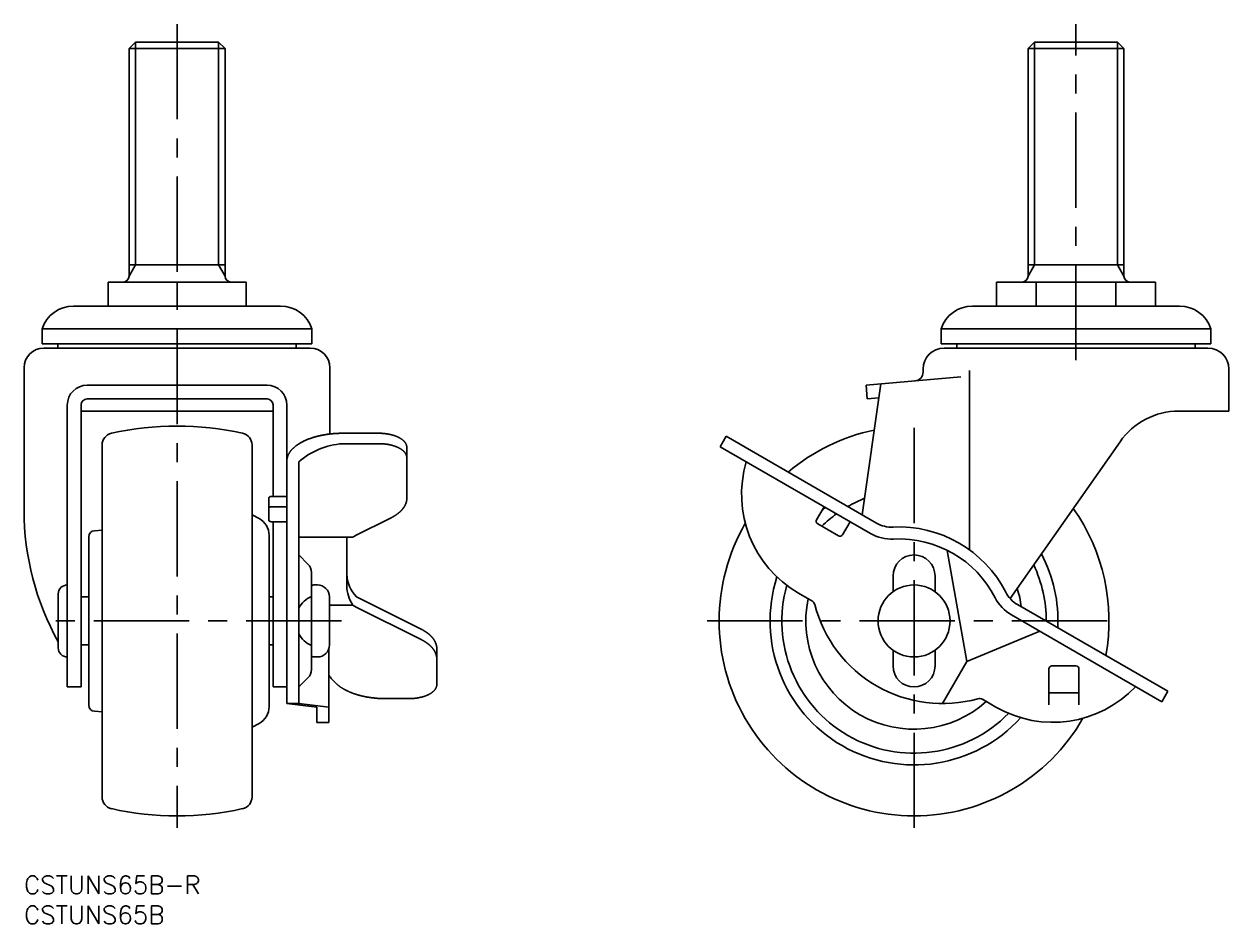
# Model space of a CAD drawing. Extents: x 0 to 203, y -8 to 222.
# Drawn here: x 0 to 200.9, y -8 to 142 of the extents above; entities that cross this region are included whole.
import ezdxf

# ---------------------------------------------------------------- set-up
doc = ezdxf.new("R2010")
doc.units = 0
doc.header["$LTSCALE"] = 0.5
doc.linetypes.add('CENTER', pattern=[50.8, 31.75, -6.35, 6.35, -6.35])
doc.layers.get('0').update_dxf_attribs({"linetype": 'CONTINUOUS'})
for name, color, linetype in [('MSM_CENTER', 1, 'CENTER'), ('MSM_CONTINUOUS', 7, 'CONTINUOUS'), ('MSM_NARROW', 5, 'CONTINUOUS'), ('MSM_PART_NUMBER', 7, 'CONTINUOUS')]:
    doc.layers.add(name, color=color, linetype=linetype)
doc.styles.get("Standard").update_dxf_attribs({"font": 'txt.shx', "height": 3, "bigfont": 'bigfont.shx'})

# ---------------------------------------------------------------- blocks, each defined once
blk = doc.blocks.new('*U7')
at = {"layer": 'MSM_PART_NUMBER'}
blk.add_text('CSTUNS65B-R', height=3, dxfattribs=at).set_placement((0, -3))
blk = doc.blocks.new('*U8')
at = {"layer": 'MSM_PART_NUMBER'}
blk.add_text('CSTUNS65B', height=3, dxfattribs=at).set_placement((0, -8))

msp = doc.modelspace()

# ---------------------------------------------------------------- linework, layer by layer
msp.add_line((37, 95), (37, 99))
at = {"layer": 'MSM_CENTER', "linetype": 'CENTER'}
for p, q in [((25.5, 142), (25.5, 8)), ((175.38, 85.99), (175.38, 142)), ((148.38, 8), (148.38, 77)), ((52.9, 42.5), (3.7, 42.5)), ((113.88, 42.5), (182.88, 42.5))]:
    msp.add_line(p, q, dxfattribs=at)
at = {"layer": 'MSM_CONTINUOUS'}
for p, q in [((17.5, 137.92), (18.58, 139)), ((18.58, 139), (32.42, 139)), ((32.42, 139), (33.5, 137.92)), ((167.38, 137.92), (168.46, 139)), ((168.46, 139), (182.29, 139)), ((182.29, 139), (183.38, 137.92)), ((17.5, 100), (17.5, 137.92)), ((33.5, 137.92), (17.5, 137.92)), ((33.5, 100), (33.5, 137.92)), ((167.38, 100), (167.38, 137.92)), ((183.38, 137.92), (167.38, 137.92)), ((183.38, 100), (183.38, 137.92)), ((59.16, 73.79), (53.09, 73.79)), ((59.16, 72.05), (53.09, 72.05)), ((63.8, 62.92), (63.8, 71.47)), ((55.27, 56.73), (61.08, 59.64)), ((54.8, 56.46), (45.8, 56.46)), ((53.8, 48.34), (53.8, 56.46)), ((55.41, 46.54), (66.08, 41.2)), ((54.8, 45.15), (50.9, 45.15)), ((66.08, 39.47), (55.27, 44.88)), ((68.8, 37.92), (68.8, 31.88)), ((64.16, 29.55), (60.29, 29.55))]:
    msp.add_line(p, q, dxfattribs=at)
at = {"layer": 'MSM_CONTINUOUS', "linetype": 'CONTINUOUS'}
for p, q in [((17.5, 101.87), (33.5, 101.87)), ((167.38, 101.87), (183.38, 101.87)), ((14, 99), (14, 95)), ((37, 99), (14, 99)), ((25.5, 99), (25.5, 95)), ((37, 99), (37, 95)), ((162.1, 99), (162.1, 95)), ((188.65, 99), (162.1, 99)), ((168.74, 99), (168.74, 95)), ((182.02, 99), (182.02, 95)), ((188.65, 99), (188.65, 95)), ((8.23, 95), (42.77, 95)), ((158.11, 95), (192.64, 95)), ((3, 91.2), (48, 91.2)), ((3, 88.7), (3, 91.2)), ((48, 88.7), (48, 91.2)), ((152.88, 91.2), (197.88, 91.2)), ((152.88, 88.7), (152.88, 91.2)), ((197.88, 88.7), (197.88, 91.2)), ((3, 88.7), (48, 88.7)), ((5.62, 87.99), (5.62, 88.7)), ((45.38, 87.99), (45.38, 88.7)), ((152.88, 88.7), (197.88, 88.7)), ((155.49, 87.99), (155.49, 88.7)), ((195.26, 87.99), (195.26, 88.7)), ((47.7, 87.99), (3.3, 87.99)), ((47.5, 87.99), (47.23, 87.99)), ((153.38, 87.99), (153.65, 87.99)), ((153.65, 87.99), (197.1, 87.99)), ((197.38, 87.99), (197.1, 87.99)), ((0, 84.69), (0, 60.94)), ((51, 84.69), (51, 73.67)), ((149.88, 84.49), (149.88, 84.01)), ((200.88, 84.49), (200.88, 77.49)), ((156.19, 83.19), (140.38, 81.81)), ((157.62, 84.24), (157.62, 54.36)), ((40.5, 81.8), (10.5, 81.8)), ((139.75, 60.18), (142.82, 82.02)), ((140.38, 81.81), (140.58, 79.52)), ((7.2, 31.5), (7.2, 78.5)), ((9.5, 31.5), (9.5, 78.51)), ((10.5, 79.51), (40.5, 79.51)), ((41.5, 63.27), (41.5, 78.51)), ((43.8, 28.72), (43.8, 78.5)), ((142.49, 79.69), (140.58, 79.52)), ((41.5, 77.49), (9.5, 77.49)), ((192.55, 77.49), (200.88, 77.49)), ((117.07, 73.28), (116.07, 71.54)), ((142.13, 58.81), (117.07, 73.28)), ((182.72, 72.37), (164.41, 46.22)), ((13, 13.16), (13, 71.84)), ((38, 13.16), (38, 71.84)), ((141.13, 57.08), (116.07, 71.54)), ((45.8, 28.72), (45.8, 69.04)), ((63.8, 68.27), (63.8, 65.04)), ((40.8, 59.29), (40.8, 63.02)), ((41.3, 63.27), (43.8, 63.27)), ((41.3, 61.54), (43.8, 61.54)), ((132.14, 59.38), (133.39, 61.54)), ((38, 60.21), (39.17, 59.58)), ((41.3, 59.04), (43.8, 59.04)), ((41.5, 31.5), (41.5, 59.04)), ((135.79, 56.7), (132.32, 58.7)), ((136.47, 56.88), (137.72, 59.04)), ((10.8, 56.55), (10.8, 28.45)), ((11.75, 57.55), (13, 57.62)), ((40.85, 56.76), (40.85, 28.23)), ((157.18, 35.75), (153.92, 54.27)), ((45.8, 53.5), (47.31, 51.98)), ((47.9, 34.42), (47.9, 50.57)), ((48.9, 48.5), (48.3, 48.5)), ((144.88, 47.37), (144.88, 50)), ((151.88, 47.37), (151.88, 50)), ((5.7, 38), (5.7, 47)), ((10.8, 46.5), (9.5, 46.5)), ((41.5, 46.5), (40.85, 46.5)), ((50.9, 38.5), (50.9, 46.5)), ((129.12, 47.15), (131.35, 45.86)), ((190.68, 30.78), (165.62, 45.24)), ((189.68, 29.04), (164.62, 43.51)), ((169.33, 40.79), (157.18, 35.75)), ((9.5, 38.5), (10.8, 38.5)), ((40.85, 38.5), (41.5, 38.5)), ((48.3, 36.5), (48.9, 36.5)), ((50.8, 25.6), (50.8, 37.87)), ((144.88, 35), (144.88, 37.63)), ((151.88, 35), (151.88, 37.63)), ((157.18, 35.75), (153.13, 28.73)), ((170.88, 34.5), (170.88, 28.5)), ((175.38, 35), (171.38, 35)), ((175.88, 34.5), (175.88, 28.5)), ((45.8, 31.5), (47.31, 33.01)), ((7.2, 31.5), (9.5, 31.5)), ((41.5, 31.5), (43.8, 31.5)), ((175.88, 30.5), (170.88, 30.5)), ((190.68, 30.78), (189.68, 29.04)), ((43.8, 28.72), (45.8, 28.72)), ((43.8, 28.72), (48.8, 28.15)), ((45.8, 28.72), (50.8, 28.15)), ((48.8, 25.6), (48.8, 28.15)), ((162.03, 28.15), (159.8, 29.44)), ((11.75, 27.45), (13, 27.38)), ((38, 24.78), (39.17, 25.41)), ((48.8, 25.6), (50.8, 25.6))]:
    msp.add_line(p, q, dxfattribs=at)
at = {"layer": 'MSM_CONTINUOUS'}
for points in [[(53.09, 73.79, 0), (52.97, 73.79, 0), (52.86, 73.79, 0), (52.75, 73.78, 0), (52.63, 73.78, 0), (52.52, 73.78, 0), (52.41, 73.77, 0), (52.29, 73.77, 0), (52.18, 73.76, 0), (52.07, 73.76, 0), (51.95, 73.75, 0), (51.84, 73.74, 0), (51.73, 73.74, 0), (51.61, 73.73, 0), (51.5, 73.72, 0), (51.39, 73.71, 0), (51.28, 73.7, 0), (51.17, 73.69, 0), (51.05, 73.67, 0), (50.94, 73.66, 0), (50.83, 73.65, 0), (50.72, 73.63, 0), (50.61, 73.62, 0), (50.5, 73.6, 0), (50.39, 73.59, 0), (50.28, 73.57, 0), (50.18, 73.55, 0), (50.07, 73.53, 0), (49.96, 73.52, 0), (49.85, 73.5, 0), (49.75, 73.48, 0), (49.64, 73.45, 0), (49.54, 73.43, 0), (49.43, 73.41, 0), (49.33, 73.39, 0), (49.22, 73.36, 0), (49.12, 73.34, 0), (49.02, 73.32, 0), (48.91, 73.29, 0), (48.81, 73.27, 0), (48.71, 73.24, 0), (48.61, 73.21, 0), (48.51, 73.18, 0), (48.41, 73.16, 0), (48.31, 73.13, 0), (48.22, 73.1, 0), (48.12, 73.07, 0), (48.02, 73.04, 0), (47.93, 73, 0), (47.84, 72.97, 0), (47.74, 72.94, 0), (47.65, 72.91, 0), (47.56, 72.87, 0), (47.47, 72.84, 0), (47.38, 72.8, 0), (47.29, 72.77, 0), (47.2, 72.73, 0), (47.11, 72.7, 0), (47.02, 72.66, 0), (46.94, 72.62, 0), (46.85, 72.58, 0), (46.77, 72.55, 0), (46.69, 72.51, 0), (46.6, 72.47, 0), (46.52, 72.43, 0), (46.44, 72.39, 0), (46.36, 72.35, 0), (46.29, 72.3, 0), (46.21, 72.26, 0), (46.13, 72.22, 0), (46.06, 72.18, 0), (45.98, 72.13, 0), (45.91, 72.09, 0), (45.84, 72.05, 0), (45.77, 72, 0), (45.7, 71.96, 0), (45.63, 71.91, 0), (45.56, 71.86, 0), (45.5, 71.82, 0), (45.43, 71.77, 0), (45.37, 71.72, 0), (45.31, 71.68, 0), (45.24, 71.63, 0), (45.18, 71.58, 0), (45.12, 71.53, 0), (45.07, 71.48, 0), (45.01, 71.43, 0), (44.95, 71.38, 0), (44.9, 71.33, 0), (44.85, 71.28, 0), (44.79, 71.23, 0), (44.74, 71.18, 0), (44.69, 71.13, 0), (44.65, 71.08, 0), (44.6, 71.03, 0), (44.55, 70.97, 0), (44.51, 70.92, 0), (44.47, 70.87, 0), (44.43, 70.81, 0), (44.38, 70.76, 0), (44.35, 70.71, 0), (44.31, 70.65, 0), (44.27, 70.6, 0), (44.24, 70.55, 0), (44.2, 70.49, 0), (44.17, 70.44, 0), (44.14, 70.38, 0), (44.11, 70.33, 0), (44.08, 70.27, 0), (44.05, 70.22, 0), (44.03, 70.16, 0), (44, 70.11, 0), (43.98, 70.05, 0), (43.96, 69.99, 0), (43.94, 69.94, 0), (43.92, 69.88, 0), (43.9, 69.83, 0), (43.89, 69.77, 0), (43.87, 69.71, 0), (43.86, 69.66, 0), (43.85, 69.6, 0), (43.84, 69.54, 0), (43.83, 69.49, 0), (43.82, 69.43, 0), (43.81, 69.37, 0), (43.81, 69.31, 0), (43.81, 69.26, 0), (43.8, 69.2, 0), (43.8, 69.14, 0)], [(63.8, 71.47, 0), (63.8, 71.49, 0), (63.8, 71.52, 0), (63.8, 71.55, 0), (63.8, 71.58, 0), (63.79, 71.61, 0), (63.79, 71.64, 0), (63.79, 71.66, 0), (63.78, 71.69, 0), (63.77, 71.72, 0), (63.77, 71.75, 0), (63.76, 71.78, 0), (63.75, 71.81, 0), (63.74, 71.83, 0), (63.73, 71.86, 0), (63.72, 71.89, 0), (63.71, 71.92, 0), (63.7, 71.95, 0), (63.69, 71.97, 0), (63.68, 72, 0), (63.66, 72.03, 0), (63.65, 72.06, 0), (63.63, 72.08, 0), (63.62, 72.11, 0), (63.6, 72.14, 0), (63.59, 72.17, 0), (63.57, 72.19, 0), (63.55, 72.22, 0), (63.53, 72.25, 0), (63.51, 72.27, 0), (63.49, 72.3, 0), (63.47, 72.33, 0), (63.45, 72.35, 0), (63.43, 72.38, 0), (63.4, 72.41, 0), (63.38, 72.43, 0), (63.36, 72.46, 0), (63.33, 72.48, 0), (63.31, 72.51, 0), (63.28, 72.53, 0), (63.25, 72.56, 0), (63.23, 72.58, 0), (63.2, 72.61, 0), (63.17, 72.63, 0), (63.14, 72.66, 0), (63.11, 72.68, 0), (63.08, 72.71, 0), (63.05, 72.73, 0), (63.02, 72.75, 0), (62.99, 72.78, 0), (62.96, 72.8, 0), (62.92, 72.83, 0), (62.89, 72.85, 0), (62.85, 72.87, 0), (62.82, 72.89, 0), (62.78, 72.92, 0), (62.75, 72.94, 0), (62.71, 72.96, 0), (62.68, 72.98, 0), (62.64, 73, 0), (62.6, 73.02, 0), (62.56, 73.05, 0), (62.52, 73.07, 0), (62.48, 73.09, 0), (62.44, 73.11, 0), (62.4, 73.13, 0), (62.36, 73.15, 0), (62.32, 73.17, 0), (62.28, 73.19, 0), (62.24, 73.2, 0), (62.19, 73.22, 0), (62.15, 73.24, 0), (62.11, 73.26, 0), (62.06, 73.28, 0), (62.02, 73.3, 0), (61.97, 73.31, 0), (61.93, 73.33, 0), (61.88, 73.35, 0), (61.83, 73.36, 0), (61.79, 73.38, 0), (61.74, 73.4, 0), (61.69, 73.41, 0), (61.64, 73.43, 0), (61.6, 73.44, 0), (61.55, 73.46, 0), (61.5, 73.47, 0), (61.45, 73.49, 0), (61.4, 73.5, 0), (61.35, 73.51, 0), (61.3, 73.53, 0), (61.25, 73.54, 0), (61.2, 73.55, 0), (61.15, 73.56, 0), (61.09, 73.58, 0), (61.04, 73.59, 0), (60.99, 73.6, 0), (60.94, 73.61, 0), (60.88, 73.62, 0), (60.83, 73.63, 0), (60.78, 73.64, 0), (60.72, 73.65, 0), (60.67, 73.66, 0), (60.62, 73.67, 0), (60.56, 73.68, 0), (60.51, 73.69, 0), (60.45, 73.69, 0), (60.4, 73.7, 0), (60.34, 73.71, 0), (60.29, 73.72, 0), (60.23, 73.72, 0), (60.18, 73.73, 0), (60.12, 73.74, 0), (60.07, 73.74, 0), (60.01, 73.75, 0), (59.95, 73.75, 0), (59.9, 73.76, 0), (59.84, 73.76, 0), (59.78, 73.77, 0), (59.73, 73.77, 0), (59.67, 73.77, 0), (59.62, 73.78, 0), (59.56, 73.78, 0), (59.5, 73.78, 0), (59.44, 73.78, 0), (59.39, 73.78, 0), (59.33, 73.79, 0), (59.27, 73.79, 0), (59.22, 73.79, 0), (59.16, 73.79, 0)], [(63.8, 69.73, 0), (63.8, 69.76, 0), (63.8, 69.79, 0), (63.8, 69.82, 0), (63.8, 69.85, 0), (63.79, 69.88, 0), (63.79, 69.9, 0), (63.79, 69.93, 0), (63.78, 69.96, 0), (63.77, 69.99, 0), (63.77, 70.02, 0), (63.76, 70.05, 0), (63.75, 70.07, 0), (63.74, 70.1, 0), (63.73, 70.13, 0), (63.72, 70.16, 0), (63.71, 70.19, 0), (63.7, 70.21, 0), (63.69, 70.24, 0), (63.68, 70.27, 0), (63.66, 70.3, 0), (63.65, 70.32, 0), (63.63, 70.35, 0), (63.62, 70.38, 0), (63.6, 70.41, 0), (63.59, 70.43, 0), (63.57, 70.46, 0), (63.55, 70.49, 0), (63.53, 70.52, 0), (63.51, 70.54, 0), (63.49, 70.57, 0), (63.47, 70.6, 0), (63.45, 70.62, 0), (63.43, 70.65, 0), (63.4, 70.67, 0), (63.38, 70.7, 0), (63.36, 70.73, 0), (63.33, 70.75, 0), (63.31, 70.78, 0), (63.28, 70.8, 0), (63.25, 70.83, 0), (63.23, 70.85, 0), (63.2, 70.88, 0), (63.17, 70.9, 0), (63.14, 70.93, 0), (63.11, 70.95, 0), (63.08, 70.98, 0), (63.05, 71, 0), (63.02, 71.02, 0), (62.99, 71.05, 0), (62.96, 71.07, 0), (62.92, 71.09, 0), (62.89, 71.12, 0), (62.85, 71.14, 0), (62.82, 71.16, 0), (62.78, 71.18, 0), (62.75, 71.21, 0), (62.71, 71.23, 0), (62.68, 71.25, 0), (62.64, 71.27, 0), (62.6, 71.29, 0), (62.56, 71.31, 0), (62.52, 71.33, 0), (62.48, 71.35, 0), (62.44, 71.37, 0), (62.4, 71.39, 0), (62.36, 71.41, 0), (62.32, 71.43, 0), (62.28, 71.45, 0), (62.24, 71.47, 0), (62.19, 71.49, 0), (62.15, 71.51, 0), (62.11, 71.53, 0), (62.06, 71.55, 0), (62.02, 71.56, 0), (61.97, 71.58, 0), (61.93, 71.6, 0), (61.88, 71.61, 0), (61.83, 71.63, 0), (61.79, 71.65, 0), (61.74, 71.66, 0), (61.69, 71.68, 0), (61.64, 71.69, 0), (61.6, 71.71, 0), (61.55, 71.72, 0), (61.5, 71.74, 0), (61.45, 71.75, 0), (61.4, 71.77, 0), (61.35, 71.78, 0), (61.3, 71.79, 0), (61.25, 71.81, 0), (61.2, 71.82, 0), (61.15, 71.83, 0), (61.09, 71.84, 0), (61.04, 71.86, 0), (60.99, 71.87, 0), (60.94, 71.88, 0), (60.88, 71.89, 0), (60.83, 71.9, 0), (60.78, 71.91, 0), (60.72, 71.92, 0), (60.67, 71.93, 0), (60.62, 71.94, 0), (60.56, 71.95, 0), (60.51, 71.95, 0), (60.45, 71.96, 0), (60.4, 71.97, 0), (60.34, 71.98, 0), (60.29, 71.99, 0), (60.23, 71.99, 0), (60.18, 72, 0), (60.12, 72, 0), (60.07, 72.01, 0), (60.01, 72.02, 0), (59.95, 72.02, 0), (59.9, 72.03, 0), (59.84, 72.03, 0), (59.78, 72.03, 0), (59.73, 72.04, 0), (59.67, 72.04, 0), (59.62, 72.04, 0), (59.56, 72.05, 0), (59.5, 72.05, 0), (59.44, 72.05, 0), (59.39, 72.05, 0), (59.33, 72.05, 0), (59.27, 72.05, 0), (59.22, 72.05, 0), (59.16, 72.05, 0)], [(41.3, 63.27, 0), (41.29, 63.27, 0), (41.29, 63.27, 0), (41.28, 63.27, 0), (41.28, 63.27, 0), (41.27, 63.27, 0), (41.26, 63.27, 0), (41.26, 63.27, 0), (41.25, 63.27, 0), (41.24, 63.27, 0), (41.24, 63.27, 0), (41.23, 63.27, 0), (41.23, 63.27, 0), (41.22, 63.27, 0), (41.21, 63.27, 0), (41.21, 63.27, 0), (41.2, 63.27, 0), (41.2, 63.27, 0), (41.19, 63.27, 0), (41.18, 63.27, 0), (41.18, 63.26, 0), (41.17, 63.26, 0), (41.17, 63.26, 0), (41.16, 63.26, 0), (41.15, 63.26, 0), (41.15, 63.26, 0), (41.14, 63.26, 0), (41.14, 63.26, 0), (41.13, 63.26, 0), (41.13, 63.26, 0), (41.12, 63.26, 0), (41.11, 63.25, 0), (41.11, 63.25, 0), (41.1, 63.25, 0), (41.1, 63.25, 0), (41.09, 63.25, 0), (41.09, 63.25, 0), (41.08, 63.25, 0), (41.08, 63.25, 0), (41.07, 63.24, 0), (41.06, 63.24, 0), (41.06, 63.24, 0), (41.05, 63.24, 0), (41.05, 63.24, 0), (41.04, 63.24, 0), (41.04, 63.23, 0), (41.03, 63.23, 0), (41.03, 63.23, 0), (41.02, 63.23, 0), (41.02, 63.23, 0), (41.01, 63.23, 0), (41.01, 63.22, 0), (41, 63.22, 0), (41, 63.22, 0), (40.99, 63.22, 0), (40.99, 63.22, 0), (40.98, 63.22, 0), (40.98, 63.21, 0), (40.97, 63.21, 0), (40.97, 63.21, 0), (40.96, 63.21, 0), (40.96, 63.21, 0), (40.96, 63.2, 0), (40.95, 63.2, 0), (40.95, 63.2, 0), (40.94, 63.2, 0), (40.94, 63.19, 0), (40.93, 63.19, 0), (40.93, 63.19, 0), (40.93, 63.19, 0), (40.92, 63.19, 0), (40.92, 63.18, 0), (40.91, 63.18, 0), (40.91, 63.18, 0), (40.91, 63.18, 0), (40.9, 63.17, 0), (40.9, 63.17, 0), (40.89, 63.17, 0), (40.89, 63.17, 0), (40.89, 63.16, 0), (40.88, 63.16, 0), (40.88, 63.16, 0), (40.88, 63.16, 0), (40.87, 63.15, 0), (40.87, 63.15, 0), (40.87, 63.15, 0), (40.87, 63.15, 0), (40.86, 63.14, 0), (40.86, 63.14, 0), (40.86, 63.14, 0), (40.85, 63.13, 0), (40.85, 63.13, 0), (40.85, 63.13, 0), (40.85, 63.13, 0), (40.84, 63.12, 0), (40.84, 63.12, 0), (40.84, 63.12, 0), (40.84, 63.11, 0), (40.83, 63.11, 0), (40.83, 63.11, 0), (40.83, 63.11, 0), (40.83, 63.1, 0), (40.83, 63.1, 0), (40.82, 63.1, 0), (40.82, 63.09, 0), (40.82, 63.09, 0), (40.82, 63.09, 0), (40.82, 63.09, 0), (40.81, 63.08, 0), (40.81, 63.08, 0), (40.81, 63.08, 0), (40.81, 63.07, 0), (40.81, 63.07, 0), (40.81, 63.07, 0), (40.81, 63.06, 0), (40.81, 63.06, 0), (40.81, 63.06, 0), (40.8, 63.06, 0), (40.8, 63.05, 0), (40.8, 63.05, 0), (40.8, 63.05, 0), (40.8, 63.04, 0), (40.8, 63.04, 0), (40.8, 63.04, 0), (40.8, 63.03, 0), (40.8, 63.03, 0), (40.8, 63.03, 0), (40.8, 63.03, 0), (40.8, 63.02, 0)], [(61.08, 59.64, 0), (61.12, 59.66, 0), (61.16, 59.68, 0), (61.2, 59.7, 0), (61.24, 59.72, 0), (61.28, 59.74, 0), (61.32, 59.76, 0), (61.36, 59.78, 0), (61.4, 59.81, 0), (61.44, 59.83, 0), (61.47, 59.85, 0), (61.51, 59.87, 0), (61.55, 59.89, 0), (61.59, 59.91, 0), (61.62, 59.93, 0), (61.66, 59.96, 0), (61.7, 59.98, 0), (61.73, 60, 0), (61.77, 60.02, 0), (61.8, 60.05, 0), (61.84, 60.07, 0), (61.87, 60.09, 0), (61.91, 60.11, 0), (61.94, 60.14, 0), (61.98, 60.16, 0), (62.01, 60.18, 0), (62.04, 60.2, 0), (62.08, 60.23, 0), (62.11, 60.25, 0), (62.14, 60.27, 0), (62.17, 60.3, 0), (62.21, 60.32, 0), (62.24, 60.34, 0), (62.27, 60.37, 0), (62.3, 60.39, 0), (62.33, 60.42, 0), (62.36, 60.44, 0), (62.39, 60.46, 0), (62.42, 60.49, 0), (62.45, 60.51, 0), (62.48, 60.54, 0), (62.51, 60.56, 0), (62.54, 60.59, 0), (62.57, 60.61, 0), (62.6, 60.64, 0), (62.62, 60.66, 0), (62.65, 60.69, 0), (62.68, 60.71, 0), (62.71, 60.74, 0), (62.73, 60.76, 0), (62.76, 60.79, 0), (62.79, 60.81, 0), (62.81, 60.84, 0), (62.84, 60.86, 0), (62.86, 60.89, 0), (62.89, 60.91, 0), (62.91, 60.94, 0), (62.94, 60.96, 0), (62.96, 60.99, 0), (62.98, 61.02, 0), (63.01, 61.04, 0), (63.03, 61.07, 0), (63.05, 61.09, 0), (63.07, 61.12, 0), (63.1, 61.15, 0), (63.12, 61.17, 0), (63.14, 61.2, 0), (63.16, 61.23, 0), (63.18, 61.25, 0), (63.2, 61.28, 0), (63.22, 61.31, 0), (63.24, 61.33, 0), (63.26, 61.36, 0), (63.28, 61.39, 0), (63.3, 61.41, 0), (63.32, 61.44, 0), (63.33, 61.47, 0), (63.35, 61.49, 0), (63.37, 61.52, 0), (63.39, 61.55, 0), (63.4, 61.58, 0), (63.42, 61.6, 0), (63.44, 61.63, 0), (63.45, 61.66, 0), (63.47, 61.69, 0), (63.48, 61.71, 0), (63.5, 61.74, 0), (63.51, 61.77, 0), (63.52, 61.8, 0), (63.54, 61.82, 0), (63.55, 61.85, 0), (63.56, 61.88, 0), (63.58, 61.91, 0), (63.59, 61.93, 0), (63.6, 61.96, 0), (63.61, 61.99, 0), (63.62, 62.02, 0), (63.64, 62.05, 0), (63.65, 62.07, 0), (63.66, 62.1, 0), (63.67, 62.13, 0), (63.68, 62.16, 0), (63.69, 62.19, 0), (63.69, 62.21, 0), (63.7, 62.24, 0), (63.71, 62.27, 0), (63.72, 62.3, 0), (63.73, 62.33, 0), (63.73, 62.36, 0), (63.74, 62.38, 0), (63.75, 62.41, 0), (63.75, 62.44, 0), (63.76, 62.47, 0), (63.76, 62.5, 0), (63.77, 62.53, 0), (63.77, 62.55, 0), (63.78, 62.58, 0), (63.78, 62.61, 0), (63.79, 62.64, 0), (63.79, 62.67, 0), (63.79, 62.7, 0), (63.79, 62.72, 0), (63.8, 62.75, 0), (63.8, 62.78, 0), (63.8, 62.81, 0), (63.8, 62.84, 0), (63.8, 62.87, 0), (63.8, 62.9, 0), (63.8, 62.92, 0)], [(41.3, 61.54, 0), (41.29, 61.54, 0), (41.29, 61.54, 0), (41.28, 61.54, 0), (41.28, 61.54, 0), (41.27, 61.54, 0), (41.26, 61.54, 0), (41.26, 61.54, 0), (41.25, 61.54, 0), (41.24, 61.54, 0), (41.24, 61.54, 0), (41.23, 61.54, 0), (41.23, 61.54, 0), (41.22, 61.54, 0), (41.21, 61.54, 0), (41.21, 61.54, 0), (41.2, 61.54, 0), (41.2, 61.53, 0), (41.19, 61.53, 0), (41.18, 61.53, 0), (41.18, 61.53, 0), (41.17, 61.53, 0), (41.17, 61.53, 0), (41.16, 61.53, 0), (41.15, 61.53, 0), (41.15, 61.53, 0), (41.14, 61.53, 0), (41.14, 61.53, 0), (41.13, 61.53, 0), (41.13, 61.52, 0), (41.12, 61.52, 0), (41.11, 61.52, 0), (41.11, 61.52, 0), (41.1, 61.52, 0), (41.1, 61.52, 0), (41.09, 61.52, 0), (41.09, 61.52, 0), (41.08, 61.51, 0), (41.08, 61.51, 0), (41.07, 61.51, 0), (41.06, 61.51, 0), (41.06, 61.51, 0), (41.05, 61.51, 0), (41.05, 61.51, 0), (41.04, 61.5, 0), (41.04, 61.5, 0), (41.03, 61.5, 0), (41.03, 61.5, 0), (41.02, 61.5, 0), (41.02, 61.5, 0), (41.01, 61.49, 0), (41.01, 61.49, 0), (41, 61.49, 0), (41, 61.49, 0), (40.99, 61.49, 0), (40.99, 61.49, 0), (40.98, 61.48, 0), (40.98, 61.48, 0), (40.97, 61.48, 0), (40.97, 61.48, 0), (40.96, 61.48, 0), (40.96, 61.47, 0), (40.96, 61.47, 0), (40.95, 61.47, 0), (40.95, 61.47, 0), (40.94, 61.46, 0), (40.94, 61.46, 0), (40.93, 61.46, 0), (40.93, 61.46, 0), (40.93, 61.46, 0), (40.92, 61.45, 0), (40.92, 61.45, 0), (40.91, 61.45, 0), (40.91, 61.45, 0), (40.91, 61.44, 0), (40.9, 61.44, 0), (40.9, 61.44, 0), (40.89, 61.44, 0), (40.89, 61.43, 0), (40.89, 61.43, 0), (40.88, 61.43, 0), (40.88, 61.43, 0), (40.88, 61.42, 0), (40.87, 61.42, 0), (40.87, 61.42, 0), (40.87, 61.42, 0), (40.87, 61.41, 0), (40.86, 61.41, 0), (40.86, 61.41, 0), (40.86, 61.41, 0), (40.85, 61.4, 0), (40.85, 61.4, 0), (40.85, 61.4, 0), (40.85, 61.39, 0), (40.84, 61.39, 0), (40.84, 61.39, 0), (40.84, 61.39, 0), (40.84, 61.38, 0), (40.83, 61.38, 0), (40.83, 61.38, 0), (40.83, 61.37, 0), (40.83, 61.37, 0), (40.83, 61.37, 0), (40.82, 61.37, 0), (40.82, 61.36, 0), (40.82, 61.36, 0), (40.82, 61.36, 0), (40.82, 61.35, 0), (40.81, 61.35, 0), (40.81, 61.35, 0), (40.81, 61.34, 0), (40.81, 61.34, 0), (40.81, 61.34, 0), (40.81, 61.34, 0), (40.81, 61.33, 0), (40.81, 61.33, 0), (40.81, 61.33, 0), (40.8, 61.32, 0), (40.8, 61.32, 0), (40.8, 61.32, 0), (40.8, 61.31, 0), (40.8, 61.31, 0), (40.8, 61.31, 0), (40.8, 61.31, 0), (40.8, 61.3, 0), (40.8, 61.3, 0), (40.8, 61.3, 0), (40.8, 61.29, 0), (40.8, 61.29, 0)], [(40.8, 59.29, 0), (40.8, 59.29, 0), (40.8, 59.28, 0), (40.8, 59.28, 0), (40.8, 59.28, 0), (40.8, 59.27, 0), (40.8, 59.27, 0), (40.8, 59.27, 0), (40.8, 59.27, 0), (40.8, 59.26, 0), (40.8, 59.26, 0), (40.8, 59.26, 0), (40.81, 59.25, 0), (40.81, 59.25, 0), (40.81, 59.25, 0), (40.81, 59.24, 0), (40.81, 59.24, 0), (40.81, 59.24, 0), (40.81, 59.24, 0), (40.81, 59.23, 0), (40.81, 59.23, 0), (40.82, 59.23, 0), (40.82, 59.22, 0), (40.82, 59.22, 0), (40.82, 59.22, 0), (40.82, 59.21, 0), (40.83, 59.21, 0), (40.83, 59.21, 0), (40.83, 59.21, 0), (40.83, 59.2, 0), (40.83, 59.2, 0), (40.84, 59.2, 0), (40.84, 59.19, 0), (40.84, 59.19, 0), (40.84, 59.19, 0), (40.85, 59.19, 0), (40.85, 59.18, 0), (40.85, 59.18, 0), (40.85, 59.18, 0), (40.86, 59.17, 0), (40.86, 59.17, 0), (40.86, 59.17, 0), (40.87, 59.17, 0), (40.87, 59.16, 0), (40.87, 59.16, 0), (40.87, 59.16, 0), (40.88, 59.16, 0), (40.88, 59.15, 0), (40.88, 59.15, 0), (40.89, 59.15, 0), (40.89, 59.15, 0), (40.89, 59.14, 0), (40.9, 59.14, 0), (40.9, 59.14, 0), (40.91, 59.14, 0), (40.91, 59.13, 0), (40.91, 59.13, 0), (40.92, 59.13, 0), (40.92, 59.13, 0), (40.93, 59.12, 0), (40.93, 59.12, 0), (40.93, 59.12, 0), (40.94, 59.12, 0), (40.94, 59.12, 0), (40.95, 59.11, 0), (40.95, 59.11, 0), (40.96, 59.11, 0), (40.96, 59.11, 0), (40.96, 59.1, 0), (40.97, 59.1, 0), (40.97, 59.1, 0), (40.98, 59.1, 0), (40.98, 59.1, 0), (40.99, 59.09, 0), (40.99, 59.09, 0), (41, 59.09, 0), (41, 59.09, 0), (41.01, 59.09, 0), (41.01, 59.09, 0), (41.02, 59.08, 0), (41.02, 59.08, 0), (41.03, 59.08, 0), (41.03, 59.08, 0), (41.04, 59.08, 0), (41.04, 59.08, 0), (41.05, 59.07, 0), (41.05, 59.07, 0), (41.06, 59.07, 0), (41.06, 59.07, 0), (41.07, 59.07, 0), (41.08, 59.07, 0), (41.08, 59.07, 0), (41.09, 59.06, 0), (41.09, 59.06, 0), (41.1, 59.06, 0), (41.1, 59.06, 0), (41.11, 59.06, 0), (41.11, 59.06, 0), (41.12, 59.06, 0), (41.13, 59.06, 0), (41.13, 59.05, 0), (41.14, 59.05, 0), (41.14, 59.05, 0), (41.15, 59.05, 0), (41.15, 59.05, 0), (41.16, 59.05, 0), (41.17, 59.05, 0), (41.17, 59.05, 0), (41.18, 59.05, 0), (41.18, 59.05, 0), (41.19, 59.05, 0), (41.2, 59.05, 0), (41.2, 59.04, 0), (41.21, 59.04, 0), (41.21, 59.04, 0), (41.22, 59.04, 0), (41.23, 59.04, 0), (41.23, 59.04, 0), (41.24, 59.04, 0), (41.24, 59.04, 0), (41.25, 59.04, 0), (41.26, 59.04, 0), (41.26, 59.04, 0), (41.27, 59.04, 0), (41.28, 59.04, 0), (41.28, 59.04, 0), (41.29, 59.04, 0), (41.29, 59.04, 0), (41.3, 59.04, 0)], [(55.27, 56.73, 0), (55.26, 56.73, 0), (55.26, 56.73, 0), (55.26, 56.73, 0), (55.25, 56.73, 0), (55.25, 56.72, 0), (55.24, 56.72, 0), (55.24, 56.72, 0), (55.24, 56.72, 0), (55.23, 56.72, 0), (55.23, 56.71, 0), (55.22, 56.71, 0), (55.22, 56.71, 0), (55.22, 56.71, 0), (55.21, 56.7, 0), (55.21, 56.7, 0), (55.2, 56.7, 0), (55.2, 56.7, 0), (55.2, 56.7, 0), (55.19, 56.69, 0), (55.19, 56.69, 0), (55.18, 56.69, 0), (55.18, 56.69, 0), (55.18, 56.69, 0), (55.17, 56.68, 0), (55.17, 56.68, 0), (55.17, 56.68, 0), (55.16, 56.68, 0), (55.16, 56.68, 0), (55.15, 56.67, 0), (55.15, 56.67, 0), (55.15, 56.67, 0), (55.14, 56.67, 0), (55.14, 56.67, 0), (55.13, 56.66, 0), (55.13, 56.66, 0), (55.13, 56.66, 0), (55.12, 56.66, 0), (55.12, 56.66, 0), (55.12, 56.65, 0), (55.11, 56.65, 0), (55.11, 56.65, 0), (55.1, 56.65, 0), (55.1, 56.65, 0), (55.1, 56.64, 0), (55.09, 56.64, 0), (55.09, 56.64, 0), (55.09, 56.64, 0), (55.08, 56.64, 0), (55.08, 56.63, 0), (55.07, 56.63, 0), (55.07, 56.63, 0), (55.07, 56.63, 0), (55.06, 56.62, 0), (55.06, 56.62, 0), (55.06, 56.62, 0), (55.05, 56.62, 0), (55.05, 56.62, 0), (55.04, 56.61, 0), (55.04, 56.61, 0), (55.04, 56.61, 0), (55.03, 56.61, 0), (55.03, 56.61, 0), (55.03, 56.6, 0), (55.02, 56.6, 0), (55.02, 56.6, 0), (55.02, 56.6, 0), (55.01, 56.6, 0), (55.01, 56.59, 0), (55, 56.59, 0), (55, 56.59, 0), (55, 56.59, 0), (54.99, 56.58, 0), (54.99, 56.58, 0), (54.99, 56.58, 0), (54.98, 56.58, 0), (54.98, 56.58, 0), (54.98, 56.57, 0), (54.97, 56.57, 0), (54.97, 56.57, 0), (54.96, 56.57, 0), (54.96, 56.57, 0), (54.96, 56.56, 0), (54.95, 56.56, 0), (54.95, 56.56, 0), (54.95, 56.56, 0), (54.94, 56.55, 0), (54.94, 56.55, 0), (54.94, 56.55, 0), (54.93, 56.55, 0), (54.93, 56.55, 0), (54.92, 56.54, 0), (54.92, 56.54, 0), (54.92, 56.54, 0), (54.91, 56.54, 0), (54.91, 56.53, 0), (54.91, 56.53, 0), (54.9, 56.53, 0), (54.9, 56.53, 0), (54.9, 56.53, 0), (54.89, 56.52, 0), (54.89, 56.52, 0), (54.89, 56.52, 0), (54.88, 56.52, 0), (54.88, 56.51, 0), (54.88, 56.51, 0), (54.87, 56.51, 0), (54.87, 56.51, 0), (54.87, 56.51, 0), (54.86, 56.5, 0), (54.86, 56.5, 0), (54.86, 56.5, 0), (54.85, 56.5, 0), (54.85, 56.49, 0), (54.84, 56.49, 0), (54.84, 56.49, 0), (54.84, 56.49, 0), (54.83, 56.49, 0), (54.83, 56.48, 0), (54.83, 56.48, 0), (54.82, 56.48, 0), (54.82, 56.48, 0), (54.82, 56.47, 0), (54.81, 56.47, 0), (54.81, 56.47, 0), (54.81, 56.47, 0), (54.8, 56.47, 0), (54.8, 56.46, 0), (54.8, 56.46, 0)], [(54.8, 45.15, 0), (54.8, 45.15, 0), (54.8, 45.14, 0), (54.81, 45.14, 0), (54.81, 45.14, 0), (54.81, 45.14, 0), (54.82, 45.13, 0), (54.82, 45.13, 0), (54.82, 45.13, 0), (54.83, 45.13, 0), (54.83, 45.13, 0), (54.83, 45.12, 0), (54.84, 45.12, 0), (54.84, 45.12, 0), (54.84, 45.12, 0), (54.85, 45.11, 0), (54.85, 45.11, 0), (54.86, 45.11, 0), (54.86, 45.11, 0), (54.86, 45.11, 0), (54.87, 45.1, 0), (54.87, 45.1, 0), (54.87, 45.1, 0), (54.88, 45.1, 0), (54.88, 45.09, 0), (54.88, 45.09, 0), (54.89, 45.09, 0), (54.89, 45.09, 0), (54.89, 45.09, 0), (54.9, 45.08, 0), (54.9, 45.08, 0), (54.9, 45.08, 0), (54.91, 45.08, 0), (54.91, 45.07, 0), (54.91, 45.07, 0), (54.92, 45.07, 0), (54.92, 45.07, 0), (54.92, 45.07, 0), (54.93, 45.06, 0), (54.93, 45.06, 0), (54.94, 45.06, 0), (54.94, 45.06, 0), (54.94, 45.05, 0), (54.95, 45.05, 0), (54.95, 45.05, 0), (54.95, 45.05, 0), (54.96, 45.05, 0), (54.96, 45.04, 0), (54.96, 45.04, 0), (54.97, 45.04, 0), (54.97, 45.04, 0), (54.98, 45.04, 0), (54.98, 45.03, 0), (54.98, 45.03, 0), (54.99, 45.03, 0), (54.99, 45.03, 0), (54.99, 45.02, 0), (55, 45.02, 0), (55, 45.02, 0), (55, 45.02, 0), (55.01, 45.02, 0), (55.01, 45.01, 0), (55.02, 45.01, 0), (55.02, 45.01, 0), (55.02, 45.01, 0), (55.03, 45.01, 0), (55.03, 45, 0), (55.03, 45, 0), (55.04, 45, 0), (55.04, 45, 0), (55.04, 45, 0), (55.05, 44.99, 0), (55.05, 44.99, 0), (55.06, 44.99, 0), (55.06, 44.99, 0), (55.06, 44.98, 0), (55.07, 44.98, 0), (55.07, 44.98, 0), (55.07, 44.98, 0), (55.08, 44.98, 0), (55.08, 44.97, 0), (55.09, 44.97, 0), (55.09, 44.97, 0), (55.09, 44.97, 0), (55.1, 44.97, 0), (55.1, 44.96, 0), (55.1, 44.96, 0), (55.11, 44.96, 0), (55.11, 44.96, 0), (55.12, 44.96, 0), (55.12, 44.95, 0), (55.12, 44.95, 0), (55.13, 44.95, 0), (55.13, 44.95, 0), (55.13, 44.95, 0), (55.14, 44.94, 0), (55.14, 44.94, 0), (55.15, 44.94, 0), (55.15, 44.94, 0), (55.15, 44.93, 0), (55.16, 44.93, 0), (55.16, 44.93, 0), (55.17, 44.93, 0), (55.17, 44.93, 0), (55.17, 44.92, 0), (55.18, 44.92, 0), (55.18, 44.92, 0), (55.18, 44.92, 0), (55.19, 44.92, 0), (55.19, 44.91, 0), (55.2, 44.91, 0), (55.2, 44.91, 0), (55.2, 44.91, 0), (55.21, 44.91, 0), (55.21, 44.9, 0), (55.22, 44.9, 0), (55.22, 44.9, 0), (55.22, 44.9, 0), (55.23, 44.9, 0), (55.23, 44.89, 0), (55.24, 44.89, 0), (55.24, 44.89, 0), (55.24, 44.89, 0), (55.25, 44.89, 0), (55.25, 44.88, 0), (55.26, 44.88, 0), (55.26, 44.88, 0), (55.26, 44.88, 0), (55.27, 44.88, 0)], [(68.8, 37.92, 0), (68.8, 37.95, 0), (68.8, 37.97, 0), (68.8, 38, 0), (68.8, 38.03, 0), (68.8, 38.06, 0), (68.8, 38.09, 0), (68.79, 38.12, 0), (68.79, 38.15, 0), (68.79, 38.17, 0), (68.79, 38.2, 0), (68.78, 38.23, 0), (68.78, 38.26, 0), (68.77, 38.29, 0), (68.77, 38.32, 0), (68.76, 38.34, 0), (68.76, 38.37, 0), (68.75, 38.4, 0), (68.75, 38.43, 0), (68.74, 38.46, 0), (68.73, 38.49, 0), (68.73, 38.51, 0), (68.72, 38.54, 0), (68.71, 38.57, 0), (68.7, 38.6, 0), (68.69, 38.63, 0), (68.69, 38.66, 0), (68.68, 38.68, 0), (68.67, 38.71, 0), (68.66, 38.74, 0), (68.65, 38.77, 0), (68.64, 38.8, 0), (68.62, 38.82, 0), (68.61, 38.85, 0), (68.6, 38.88, 0), (68.59, 38.91, 0), (68.58, 38.93, 0), (68.56, 38.96, 0), (68.55, 38.99, 0), (68.54, 39.02, 0), (68.52, 39.05, 0), (68.51, 39.07, 0), (68.5, 39.1, 0), (68.48, 39.13, 0), (68.47, 39.16, 0), (68.45, 39.18, 0), (68.44, 39.21, 0), (68.42, 39.24, 0), (68.4, 39.27, 0), (68.39, 39.29, 0), (68.37, 39.32, 0), (68.35, 39.35, 0), (68.33, 39.37, 0), (68.32, 39.4, 0), (68.3, 39.43, 0), (68.28, 39.45, 0), (68.26, 39.48, 0), (68.24, 39.51, 0), (68.22, 39.54, 0), (68.2, 39.56, 0), (68.18, 39.59, 0), (68.16, 39.61, 0), (68.14, 39.64, 0), (68.12, 39.67, 0), (68.1, 39.69, 0), (68.07, 39.72, 0), (68.05, 39.75, 0), (68.03, 39.77, 0), (68.01, 39.8, 0), (67.98, 39.82, 0), (67.96, 39.85, 0), (67.94, 39.88, 0), (67.91, 39.9, 0), (67.89, 39.93, 0), (67.86, 39.95, 0), (67.84, 39.98, 0), (67.81, 40, 0), (67.79, 40.03, 0), (67.76, 40.06, 0), (67.73, 40.08, 0), (67.71, 40.11, 0), (67.68, 40.13, 0), (67.65, 40.16, 0), (67.62, 40.18, 0), (67.6, 40.21, 0), (67.57, 40.23, 0), (67.54, 40.26, 0), (67.51, 40.28, 0), (67.48, 40.3, 0), (67.45, 40.33, 0), (67.42, 40.35, 0), (67.39, 40.38, 0), (67.36, 40.4, 0), (67.33, 40.43, 0), (67.3, 40.45, 0), (67.27, 40.47, 0), (67.24, 40.5, 0), (67.21, 40.52, 0), (67.17, 40.54, 0), (67.14, 40.57, 0), (67.11, 40.59, 0), (67.08, 40.61, 0), (67.04, 40.64, 0), (67.01, 40.66, 0), (66.98, 40.68, 0), (66.94, 40.71, 0), (66.91, 40.73, 0), (66.87, 40.75, 0), (66.84, 40.77, 0), (66.8, 40.8, 0), (66.77, 40.82, 0), (66.73, 40.84, 0), (66.7, 40.86, 0), (66.66, 40.88, 0), (66.62, 40.91, 0), (66.59, 40.93, 0), (66.55, 40.95, 0), (66.51, 40.97, 0), (66.47, 40.99, 0), (66.44, 41.01, 0), (66.4, 41.04, 0), (66.36, 41.06, 0), (66.32, 41.08, 0), (66.28, 41.1, 0), (66.24, 41.12, 0), (66.2, 41.14, 0), (66.16, 41.16, 0), (66.12, 41.18, 0), (66.08, 41.2, 0)], [(68.8, 36.19, 0), (68.8, 36.21, 0), (68.8, 36.24, 0), (68.8, 36.27, 0), (68.8, 36.3, 0), (68.8, 36.33, 0), (68.8, 36.36, 0), (68.79, 36.38, 0), (68.79, 36.41, 0), (68.79, 36.44, 0), (68.79, 36.47, 0), (68.78, 36.5, 0), (68.78, 36.53, 0), (68.77, 36.56, 0), (68.77, 36.58, 0), (68.76, 36.61, 0), (68.76, 36.64, 0), (68.75, 36.67, 0), (68.75, 36.7, 0), (68.74, 36.73, 0), (68.73, 36.75, 0), (68.73, 36.78, 0), (68.72, 36.81, 0), (68.71, 36.84, 0), (68.7, 36.87, 0), (68.69, 36.89, 0), (68.69, 36.92, 0), (68.68, 36.95, 0), (68.67, 36.98, 0), (68.66, 37.01, 0), (68.65, 37.04, 0), (68.64, 37.06, 0), (68.62, 37.09, 0), (68.61, 37.12, 0), (68.6, 37.15, 0), (68.59, 37.17, 0), (68.58, 37.2, 0), (68.56, 37.23, 0), (68.55, 37.26, 0), (68.54, 37.29, 0), (68.52, 37.31, 0), (68.51, 37.34, 0), (68.5, 37.37, 0), (68.48, 37.4, 0), (68.47, 37.42, 0), (68.45, 37.45, 0), (68.44, 37.48, 0), (68.42, 37.51, 0), (68.4, 37.53, 0), (68.39, 37.56, 0), (68.37, 37.59, 0), (68.35, 37.61, 0), (68.33, 37.64, 0), (68.32, 37.67, 0), (68.3, 37.7, 0), (68.28, 37.72, 0), (68.26, 37.75, 0), (68.24, 37.78, 0), (68.22, 37.8, 0), (68.2, 37.83, 0), (68.18, 37.86, 0), (68.16, 37.88, 0), (68.14, 37.91, 0), (68.12, 37.94, 0), (68.1, 37.96, 0), (68.07, 37.99, 0), (68.05, 38.01, 0), (68.03, 38.04, 0), (68.01, 38.07, 0), (67.98, 38.09, 0), (67.96, 38.12, 0), (67.94, 38.14, 0), (67.91, 38.17, 0), (67.89, 38.2, 0), (67.86, 38.22, 0), (67.84, 38.25, 0), (67.81, 38.27, 0), (67.79, 38.3, 0), (67.76, 38.32, 0), (67.73, 38.35, 0), (67.71, 38.37, 0), (67.68, 38.4, 0), (67.65, 38.42, 0), (67.62, 38.45, 0), (67.6, 38.47, 0), (67.57, 38.5, 0), (67.54, 38.52, 0), (67.51, 38.55, 0), (67.48, 38.57, 0), (67.45, 38.6, 0), (67.42, 38.62, 0), (67.39, 38.65, 0), (67.36, 38.67, 0), (67.33, 38.69, 0), (67.3, 38.72, 0), (67.27, 38.74, 0), (67.24, 38.76, 0), (67.21, 38.79, 0), (67.17, 38.81, 0), (67.14, 38.84, 0), (67.11, 38.86, 0), (67.08, 38.88, 0), (67.04, 38.91, 0), (67.01, 38.93, 0), (66.98, 38.95, 0), (66.94, 38.97, 0), (66.91, 39, 0), (66.87, 39.02, 0), (66.84, 39.04, 0), (66.8, 39.06, 0), (66.77, 39.09, 0), (66.73, 39.11, 0), (66.7, 39.13, 0), (66.66, 39.15, 0), (66.62, 39.17, 0), (66.59, 39.2, 0), (66.55, 39.22, 0), (66.51, 39.24, 0), (66.47, 39.26, 0), (66.44, 39.28, 0), (66.4, 39.3, 0), (66.36, 39.32, 0), (66.32, 39.35, 0), (66.28, 39.37, 0), (66.24, 39.39, 0), (66.2, 39.41, 0), (66.16, 39.43, 0), (66.12, 39.45, 0), (66.08, 39.47, 0)], [(52.05, 32.06, 0), (52.08, 32.02, 0), (52.12, 31.99, 0), (52.16, 31.95, 0), (52.2, 31.92, 0), (52.24, 31.89, 0), (52.28, 31.85, 0), (52.32, 31.82, 0), (52.36, 31.78, 0), (52.4, 31.75, 0), (52.44, 31.72, 0), (52.48, 31.68, 0), (52.53, 31.65, 0), (52.57, 31.62, 0), (52.61, 31.58, 0), (52.66, 31.55, 0), (52.7, 31.52, 0), (52.75, 31.49, 0), (52.8, 31.45, 0), (52.84, 31.42, 0), (52.89, 31.39, 0), (52.94, 31.36, 0), (52.99, 31.33, 0), (53.04, 31.3, 0), (53.09, 31.27, 0), (53.14, 31.24, 0), (53.19, 31.2, 0), (53.24, 31.17, 0), (53.29, 31.14, 0), (53.34, 31.11, 0), (53.4, 31.09, 0), (53.45, 31.06, 0), (53.5, 31.03, 0), (53.56, 31, 0), (53.61, 30.97, 0), (53.67, 30.94, 0), (53.73, 30.91, 0), (53.78, 30.89, 0), (53.84, 30.86, 0), (53.9, 30.83, 0), (53.95, 30.8, 0), (54.01, 30.78, 0), (54.07, 30.75, 0), (54.13, 30.72, 0), (54.19, 30.7, 0), (54.25, 30.67, 0), (54.31, 30.65, 0), (54.37, 30.62, 0), (54.43, 30.59, 0), (54.49, 30.57, 0), (54.55, 30.55, 0), (54.62, 30.52, 0), (54.68, 30.5, 0), (54.74, 30.47, 0), (54.81, 30.45, 0), (54.87, 30.43, 0), (54.94, 30.4, 0), (55, 30.38, 0), (55.07, 30.36, 0), (55.13, 30.34, 0), (55.2, 30.31, 0), (55.26, 30.29, 0), (55.33, 30.27, 0), (55.4, 30.25, 0), (55.47, 30.23, 0), (55.53, 30.21, 0), (55.6, 30.19, 0), (55.67, 30.17, 0), (55.74, 30.15, 0), (55.81, 30.13, 0), (55.88, 30.11, 0), (55.95, 30.09, 0), (56.02, 30.07, 0), (56.09, 30.06, 0), (56.16, 30.04, 0), (56.23, 30.02, 0), (56.3, 30, 0), (56.37, 29.99, 0), (56.45, 29.97, 0), (56.52, 29.95, 0), (56.59, 29.94, 0), (56.66, 29.92, 0), (56.74, 29.91, 0), (56.81, 29.89, 0), (56.88, 29.88, 0), (56.96, 29.86, 0), (57.03, 29.85, 0), (57.11, 29.84, 0), (57.18, 29.82, 0), (57.26, 29.81, 0), (57.33, 29.8, 0), (57.41, 29.78, 0), (57.48, 29.77, 0), (57.56, 29.76, 0), (57.63, 29.75, 0), (57.71, 29.74, 0), (57.78, 29.73, 0), (57.86, 29.72, 0), (57.94, 29.71, 0), (58.01, 29.7, 0), (58.09, 29.69, 0), (58.17, 29.68, 0), (58.25, 29.67, 0), (58.32, 29.66, 0), (58.4, 29.65, 0), (58.48, 29.64, 0), (58.56, 29.64, 0), (58.63, 29.63, 0), (58.71, 29.62, 0), (58.79, 29.62, 0), (58.87, 29.61, 0), (58.95, 29.6, 0), (59.02, 29.6, 0), (59.1, 29.59, 0), (59.18, 29.59, 0), (59.26, 29.58, 0), (59.34, 29.58, 0), (59.42, 29.58, 0), (59.5, 29.57, 0), (59.58, 29.57, 0), (59.66, 29.57, 0), (59.73, 29.56, 0), (59.81, 29.56, 0), (59.89, 29.56, 0), (59.97, 29.56, 0), (60.05, 29.56, 0), (60.13, 29.56, 0), (60.21, 29.55, 0), (60.29, 29.55, 0)], [(64.16, 29.55, 0), (64.22, 29.55, 0), (64.27, 29.56, 0), (64.33, 29.56, 0), (64.39, 29.56, 0), (64.44, 29.56, 0), (64.5, 29.56, 0), (64.56, 29.56, 0), (64.62, 29.57, 0), (64.67, 29.57, 0), (64.73, 29.57, 0), (64.78, 29.58, 0), (64.84, 29.58, 0), (64.9, 29.58, 0), (64.95, 29.59, 0), (65.01, 29.59, 0), (65.07, 29.6, 0), (65.12, 29.61, 0), (65.18, 29.61, 0), (65.23, 29.62, 0), (65.29, 29.62, 0), (65.34, 29.63, 0), (65.4, 29.64, 0), (65.45, 29.65, 0), (65.51, 29.65, 0), (65.56, 29.66, 0), (65.62, 29.67, 0), (65.67, 29.68, 0), (65.72, 29.69, 0), (65.78, 29.7, 0), (65.83, 29.71, 0), (65.88, 29.72, 0), (65.94, 29.73, 0), (65.99, 29.74, 0), (66.04, 29.75, 0), (66.09, 29.77, 0), (66.15, 29.78, 0), (66.2, 29.79, 0), (66.25, 29.8, 0), (66.3, 29.82, 0), (66.35, 29.83, 0), (66.4, 29.84, 0), (66.45, 29.86, 0), (66.5, 29.87, 0), (66.55, 29.88, 0), (66.6, 29.9, 0), (66.64, 29.91, 0), (66.69, 29.93, 0), (66.74, 29.95, 0), (66.79, 29.96, 0), (66.83, 29.98, 0), (66.88, 29.99, 0), (66.93, 30.01, 0), (66.97, 30.03, 0), (67.02, 30.05, 0), (67.06, 30.06, 0), (67.11, 30.08, 0), (67.15, 30.1, 0), (67.19, 30.12, 0), (67.24, 30.14, 0), (67.28, 30.16, 0), (67.32, 30.18, 0), (67.36, 30.19, 0), (67.4, 30.21, 0), (67.44, 30.23, 0), (67.48, 30.25, 0), (67.52, 30.28, 0), (67.56, 30.3, 0), (67.6, 30.32, 0), (67.64, 30.34, 0), (67.68, 30.36, 0), (67.71, 30.38, 0), (67.75, 30.4, 0), (67.78, 30.43, 0), (67.82, 30.45, 0), (67.86, 30.47, 0), (67.89, 30.49, 0), (67.92, 30.52, 0), (67.96, 30.54, 0), (67.99, 30.56, 0), (68.02, 30.59, 0), (68.05, 30.61, 0), (68.08, 30.63, 0), (68.11, 30.66, 0), (68.14, 30.68, 0), (68.17, 30.71, 0), (68.2, 30.73, 0), (68.23, 30.76, 0), (68.25, 30.78, 0), (68.28, 30.81, 0), (68.31, 30.83, 0), (68.33, 30.86, 0), (68.36, 30.88, 0), (68.38, 30.91, 0), (68.4, 30.94, 0), (68.43, 30.96, 0), (68.45, 30.99, 0), (68.47, 31.01, 0), (68.49, 31.04, 0), (68.51, 31.07, 0), (68.53, 31.09, 0), (68.55, 31.12, 0), (68.57, 31.15, 0), (68.59, 31.18, 0), (68.6, 31.2, 0), (68.62, 31.23, 0), (68.63, 31.26, 0), (68.65, 31.28, 0), (68.66, 31.31, 0), (68.68, 31.34, 0), (68.69, 31.37, 0), (68.7, 31.4, 0), (68.71, 31.42, 0), (68.72, 31.45, 0), (68.73, 31.48, 0), (68.74, 31.51, 0), (68.75, 31.54, 0), (68.76, 31.56, 0), (68.77, 31.59, 0), (68.77, 31.62, 0), (68.78, 31.65, 0), (68.79, 31.68, 0), (68.79, 31.71, 0), (68.79, 31.73, 0), (68.8, 31.76, 0), (68.8, 31.79, 0), (68.8, 31.82, 0), (68.8, 31.85, 0), (68.8, 31.88, 0)]]:
    msp.add_polyline3d(points, dxfattribs=at)
at = {"layer": 'MSM_CONTINUOUS', "linetype": 'CONTINUOUS'}
msp.add_circle((148.38, 42.5), 6, dxfattribs=at)
msp.add_circle((148.38, 42.5), 6, dxfattribs=at)
at = {"layer": 'MSM_CONTINUOUS', "color": 7, "linetype": 'CONTINUOUS'}
for centre, start, end in [((16.5, 100), 270, 0), ((34.5, 100), 180, 270), ((166.38, 100), 270, 0), ((184.38, 100), 180, 270)]:
    msp.add_arc(centre, 1, start, end, dxfattribs=at)
at = {"layer": 'MSM_CONTINUOUS', "linetype": 'CONTINUOUS'}
for centre, radius, start, end in [((8.23, 89.5), 5.5, 90, 161.9955), ((42.77, 89.5), 5.5, 18.0045, 90), ((158.11, 89.5), 5.5, 90, 161.9955), ((192.64, 89.5), 5.5, 18.0045, 90), ((3.3, 84.69), 3.3, 90, 180), ((47.7, 84.69), 3.3, 0, 90), ((153.38, 84.49), 3.5, 90, 180), ((197.38, 84.49), 3.5, 0, 90), ((148.38, 84.01), 1.5, 275, 0), ((10.5, 78.5), 3.3, 90, 180), ((40.5, 78.5), 3.3, 0, 90), ((10.5, 78.51), 1, 90, 180), ((40.5, 78.51), 1, 0, 90), ((192.55, 65.49), 12, 90, 145), ((25.5, 25), 50, 77.3644, 102.6356), ((15, 71.84), 2, 102.6356, 180), ((36, 71.84), 2, 0, 77.3644), ((148.38, 42.5), 32.5, 101.7832, 130.2168), ((138.62, 63.61), 19, 163.3911, 240), ((148.38, 42.5), 22.04, 111.9402, 120.0598), ((45.09, 60.94), 45.09, 180, 209.1209), ((148.38, 42.5), 22.04, 125.8987, 134.2027), ((148.38, 42.5), 24, 127.9757, 129.6359), ((148.38, 42.5), 24, 127.9757, 129.6359), ((148.38, 42.5), 32.5, 349.7832, 35.2168), ((37.65, 56.76), 3.2, 0, 61.5941), ((148.38, 42.5), 32.5, 149.9461, 330.0539), ((132.57, 59.13), 0.5, 150, 240), ((144.63, 63.14), 5, 240, 272.8599), ((11.8, 56.55), 1, 93, 180), ((136.04, 57.13), 0.5, 240, 330), ((144.63, 63.14), 7, 240, 272.8599), ((145.88, 38.17), 20, 27.1401, 92.8599), ((145.88, 38.17), 18, 27.1401, 92.8599), ((148.38, 50), 3.5, 0, 180), ((148.38, 42.5), 24, 357.2796, 27.7204), ((45.9, 50.57), 2, 0, 45), ((148.38, 42.5), 22.04, 359.9402, 25.0598), ((7.2, 47), 1.5, 90, 180), ((48.3, 48.1), 0.4, 90, 180), ((48.9, 46.5), 2, 0, 90), ((148.38, 42.5), 24, 162.1935, 317.8065), ((148.38, 42.5), 22.04, 164.3252, 315.6748), ((49.77, 42.5), 4.5, 114.479, 151.7046), ((148.38, 42.5), 18.04, 168.0837, 311.9163), ((168.12, 49.57), 7, 207.1401, 240), ((168.12, 49.57), 5, 207.1401, 240), ((148.38, 42.5), 18.04, 7.5722, 17.4278), ((130.85, 45), 1, 14.4258, 60), ((153.13, 50.73), 22, 194.4258, 285.5742), ((49.77, 42.5), 4.5, 208.2954, 245.521), ((48.9, 38.5), 2, 270, 0), ((7.2, 38), 1.5, 180, 270), ((48.3, 36.9), 0.4, 180, 270), ((45.9, 34.42), 2, 315, 0), ((148.38, 35), 3.5, 180, 0), ((171.38, 34.5), 0.5, 90, 180), ((175.38, 34.5), 0.5, 0, 90), ((171.53, 44.61), 19, 240, 316.6089), ((11.8, 28.45), 1, 180, 267), ((37.65, 28.23), 3.2, 298.4059, 0), ((159.3, 28.57), 1, 60, 105.5742), ((15, 13.16), 2, 180, 257.3644), ((36, 13.16), 2, 282.6356, 0), ((25.5, 60), 50, 257.3644, 282.6356)]:
    msp.add_arc(centre, radius, start, end, dxfattribs=at)
at = {"layer": 'MSM_CONTINUOUS'}
for centre, radius, start, end in [((53.95, 59.66), 12.42, 93.9607, 130.9801), ((59.19, 50.38), 5.38, 181.122, 225.4768), ((60.01, 48.52), 6.21, 181.6529, 212.9261), ((56.18, 36.87), 6.34, 211.9042, 229.2743)]:
    msp.add_arc(centre, radius, start, end, dxfattribs=at)
at = {"layer": 'MSM_NARROW'}
for p, q in [((18.58, 101.87), (18.58, 139)), ((32.42, 101.87), (32.42, 139)), ((168.46, 101.87), (168.46, 139)), ((182.29, 101.87), (182.29, 139))]:
    msp.add_line(p, q, dxfattribs=at)
at = {"layer": 'MSM_NARROW', "linetype": 'CONTINUOUS'}
for p, q in [((17.5, 100), (18.58, 101.87)), ((33.5, 100), (32.42, 101.87)), ((167.38, 100), (168.46, 101.87)), ((183.38, 100), (182.29, 101.87))]:
    msp.add_line(p, q, dxfattribs=at)

# ---------------------------------------------------------------- block references
at = {"layer": 'MSM_CONTINUOUS'}
for name in ['*U7', '*U8']:
    msp.add_blockref(name, (0, 0), dxfattribs=at)

doc.saveas('drawing.dxf')
